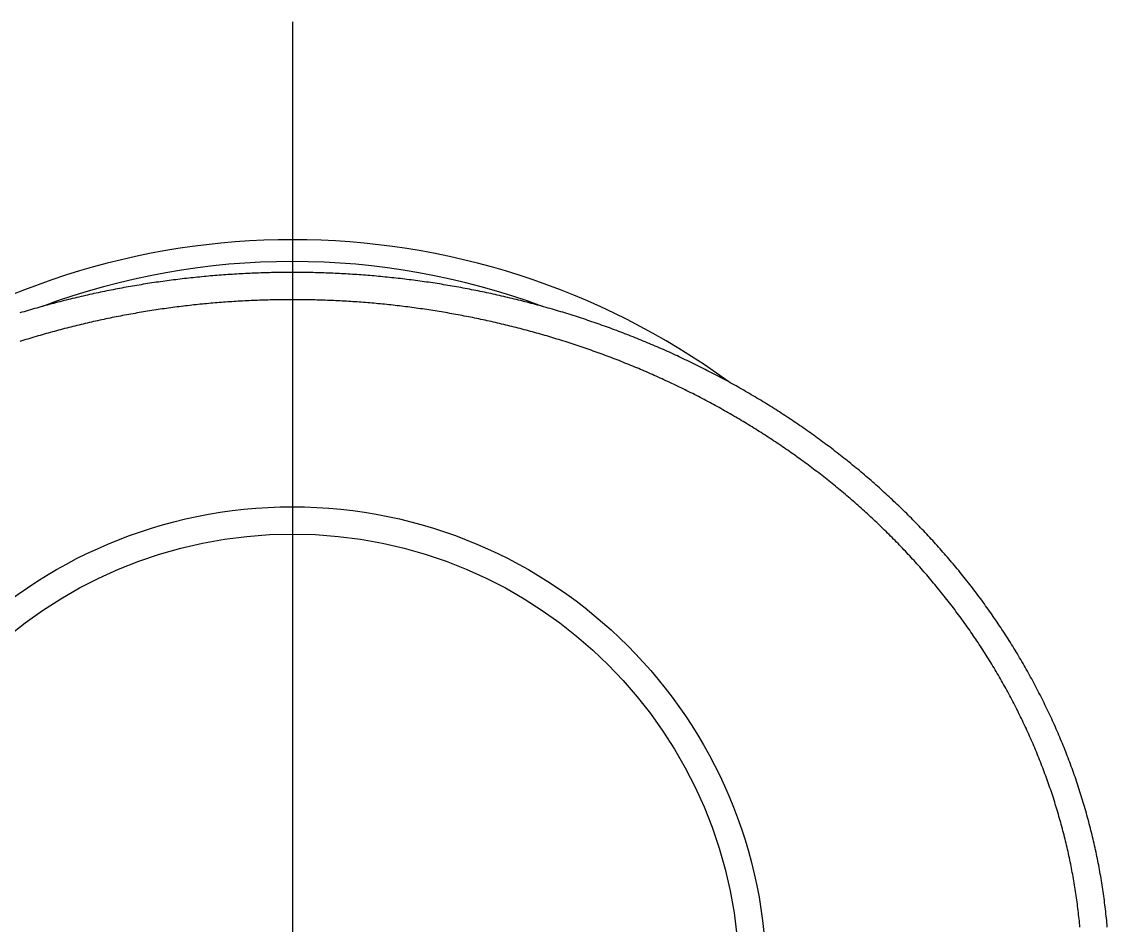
# Model space of a CAD drawing. Extents: x -15.1 to 61.5, y -18.2 to 47.6.
# Drawn here: x 49.56 to 59.52, y 39.31 to 47.6 of the extents above; entities that cross this region are included whole.
import ezdxf

# ---------------------------------------------------------------- set-up
doc = ezdxf.new("R2010")
doc.units = 0
doc.linetypes.add('CENTER', pattern=[50.8, 31.75, -6.35, 6.35, -6.35])
doc.layers.get('0').update_dxf_attribs({"linetype": 'CONTINUOUS'})
doc.layers.add('CENTER', color=1, linetype='CENTER')

msp = doc.modelspace()

# ---------------------------------------------------------------- linework, layer by layer
at = {"color": 7}
for points in [[(59.5196, 39.2946, 0), (59.5178, 39.3149, 0), (59.5159, 39.3353, 0), (59.5139, 39.3556, 0), (59.5119, 39.3759, 0), (59.5097, 39.3962, 0), (59.5076, 39.4166, 0), (59.5053, 39.4369, 0), (59.5029, 39.4572, 0), (59.5005, 39.4775, 0), (59.498, 39.4978, 0), (59.4955, 39.518, 0), (59.4928, 39.5383, 0), (59.4901, 39.5586, 0), (59.4873, 39.5788, 0), (59.4845, 39.5991, 0), (59.4815, 39.6193, 0), (59.4785, 39.6396, 0), (59.4755, 39.6598, 0), (59.4723, 39.68, 0), (59.4691, 39.7002, 0), (59.4658, 39.7204, 0), (59.4624, 39.7406, 0), (59.459, 39.7607, 0), (59.4554, 39.7809, 0), (59.4519, 39.8011, 0), (59.4482, 39.8212, 0), (59.4445, 39.8413, 0), (59.4407, 39.8614, 0), (59.4368, 39.8815, 0), (59.4328, 39.9016, 0), (59.4288, 39.9217, 0), (59.4247, 39.9418, 0), (59.4205, 39.9618, 0), (59.4163, 39.9818, 0), (59.412, 40.0019, 0), (59.4076, 40.0219, 0), (59.4031, 40.0419, 0), (59.3986, 40.0618, 0), (59.394, 40.0818, 0), (59.3894, 40.1017, 0), (59.3846, 40.1217, 0), (59.3798, 40.1416, 0), (59.3749, 40.1615, 0), (59.37, 40.1814, 0), (59.3649, 40.2012, 0), (59.3599, 40.2211, 0), (59.3547, 40.2409, 0), (59.3495, 40.2607, 0), (59.3442, 40.2805, 0), (59.3388, 40.3003, 0), (59.3333, 40.32, 0), (59.3278, 40.3398, 0), (59.3222, 40.3595, 0), (59.3166, 40.3792, 0), (59.3109, 40.3989, 0), (59.3051, 40.4186, 0), (59.2992, 40.4382, 0), (59.2933, 40.4578, 0), (59.2873, 40.4774, 0), (59.2812, 40.497, 0), (59.2751, 40.5166, 0), (59.2689, 40.5361, 0), (59.2626, 40.5556, 0), (59.2562, 40.5751, 0), (59.2498, 40.5946, 0), (59.2434, 40.614, 0), (59.2368, 40.6335, 0), (59.2302, 40.6529, 0), (59.2235, 40.6723, 0), (59.2167, 40.6916, 0), (59.2099, 40.711, 0), (59.203, 40.7303, 0), (59.1961, 40.7495, 0), (59.1891, 40.7688, 0), (59.182, 40.788, 0), (59.1748, 40.8073, 0), (59.1676, 40.8264, 0), (59.1603, 40.8456, 0), (59.1529, 40.8647, 0), (59.1455, 40.8838, 0), (59.138, 40.9029, 0), (59.1304, 40.922, 0), (59.1228, 40.941, 0), (59.1151, 40.96, 0), (59.1074, 40.979, 0), (59.0996, 40.9979, 0), (59.0917, 41.0168, 0), (59.0837, 41.0357, 0), (59.0757, 41.0546, 0), (59.0676, 41.0734, 0), (59.0595, 41.0922, 0), (59.0513, 41.111, 0), (59.043, 41.1297, 0), (59.0347, 41.1485, 0), (59.0263, 41.1671, 0), (59.0178, 41.1858, 0), (59.0093, 41.2044, 0), (59.0007, 41.223, 0), (58.9921, 41.2416, 0), (58.9834, 41.2601, 0), (58.9746, 41.2786, 0), (58.9658, 41.2971, 0), (58.9569, 41.3155, 0), (58.9479, 41.3339, 0), (58.9389, 41.3523, 0), (58.9298, 41.3707, 0), (58.9207, 41.389, 0), (58.9115, 41.4072, 0), (58.9022, 41.4255, 0), (58.8929, 41.4437, 0), (58.8835, 41.4619, 0), (58.8741, 41.48, 0), (58.8646, 41.4982, 0), (58.8551, 41.5162, 0), (58.8454, 41.5343, 0), (58.8358, 41.5523, 0), (58.826, 41.5703, 0), (58.8162, 41.5882, 0), (58.8064, 41.6061, 0), (58.7965, 41.624, 0), (58.7865, 41.6418, 0), (58.7765, 41.6596, 0), (58.7664, 41.6774, 0), (58.7563, 41.6951, 0), (58.7461, 41.7128, 0), (58.7358, 41.7305, 0), (58.7255, 41.7481, 0), (58.7152, 41.7657, 0), (58.7048, 41.7833, 0), (58.6943, 41.8008, 0), (58.6838, 41.8182, 0), (58.6732, 41.8357, 0), (58.6625, 41.8531, 0), (58.6518, 41.8704, 0), (58.6411, 41.8878, 0), (58.6303, 41.9051, 0), (58.6194, 41.9223, 0), (58.6085, 41.9395, 0), (58.5976, 41.9567, 0), (58.5865, 41.9738, 0), (58.5755, 41.9909, 0), (58.5643, 42.0079, 0), (58.5532, 42.025, 0), (58.5419, 42.0419, 0), (58.5307, 42.0589, 0), (58.5193, 42.0757, 0), (58.5079, 42.0926, 0), (58.4965, 42.1094, 0), (58.485, 42.1262, 0), (58.4735, 42.1429, 0), (58.4619, 42.1596, 0), (58.4502, 42.1763, 0), (58.4385, 42.1929, 0), (58.4268, 42.2095, 0), (58.415, 42.226, 0), (58.4032, 42.2425, 0), (58.3913, 42.259, 0), (58.3793, 42.2754, 0), (58.3673, 42.2918, 0), (58.3553, 42.3081, 0), (58.3432, 42.3244, 0), (58.331, 42.3407, 0), (58.3188, 42.3569, 0), (58.3066, 42.373, 0), (58.2943, 42.3892, 0), (58.282, 42.4053, 0), (58.2696, 42.4213, 0), (58.2571, 42.4374, 0), (58.2447, 42.4533, 0), (58.2321, 42.4693, 0), (58.2195, 42.4852, 0), (58.2069, 42.501, 0), (58.1942, 42.5168, 0), (58.1815, 42.5326, 0), (58.1687, 42.5483, 0), (58.1559, 42.564, 0), (58.143, 42.5797, 0), (58.1301, 42.5953, 0), (58.1172, 42.6109, 0), (58.1042, 42.6264, 0), (58.0911, 42.6419, 0), (58.078, 42.6573, 0), (58.0649, 42.6727, 0), (58.0517, 42.6881, 0), (58.0384, 42.7034, 0), (58.0251, 42.7187, 0), (58.0118, 42.7339, 0), (57.9984, 42.7491, 0), (57.985, 42.7643, 0), (57.9715, 42.7794, 0), (57.958, 42.7945, 0), (57.9445, 42.8095, 0), (57.9309, 42.8245, 0), (57.9172, 42.8395, 0), (57.9036, 42.8544, 0), (57.8898, 42.8692, 0), (57.876, 42.8841, 0), (57.8622, 42.8989, 0), (57.8484, 42.9136, 0), (57.8345, 42.9283, 0), (57.8205, 42.943, 0), (57.8065, 42.9576, 0), (57.7925, 42.9722, 0), (57.7784, 42.9867, 0), (57.7643, 43.0012, 0), (57.7501, 43.0156, 0), (57.7359, 43.03, 0), (57.7216, 43.0444, 0), (57.7074, 43.0587, 0), (57.693, 43.073, 0), (57.6786, 43.0872, 0), (57.6642, 43.1014, 0), (57.6498, 43.1156, 0), (57.6353, 43.1297, 0), (57.6207, 43.1438, 0), (57.6062, 43.1578, 0), (57.5915, 43.1718, 0), (57.5769, 43.1857, 0), (57.5622, 43.1996, 0), (57.5474, 43.2135, 0), (57.5326, 43.2273, 0), (57.5178, 43.2411, 0), (57.503, 43.2548, 0), (57.488, 43.2685, 0), (57.4731, 43.2821, 0), (57.4581, 43.2957, 0), (57.4431, 43.3093, 0), (57.428, 43.3228, 0), (57.4129, 43.3362, 0), (57.3978, 43.3497, 0), (57.3826, 43.363, 0), (57.3674, 43.3764, 0), (57.3522, 43.3897, 0), (57.3369, 43.4029, 0), (57.3216, 43.4161, 0), (57.3062, 43.4293, 0), (57.2908, 43.4424, 0), (57.2754, 43.4555, 0), (57.2599, 43.4685, 0), (57.2444, 43.4815, 0), (57.2288, 43.4944, 0), (57.2132, 43.5073, 0), (57.1976, 43.5202, 0), (57.1819, 43.533, 0), (57.1663, 43.5458, 0), (57.1505, 43.5585, 0), (57.1348, 43.5712, 0), (57.119, 43.5838, 0), (57.1031, 43.5964, 0), (57.0873, 43.6089, 0), (57.0713, 43.6214, 0), (57.0554, 43.6339, 0), (57.0394, 43.6463, 0), (57.0234, 43.6587, 0), (57.0074, 43.671, 0), (56.9913, 43.6833, 0), (56.9752, 43.6955, 0), (56.959, 43.7077, 0), (56.9429, 43.7198, 0), (56.9266, 43.7319, 0), (56.9104, 43.744, 0), (56.8941, 43.756, 0), (56.8778, 43.768, 0), (56.8615, 43.7799, 0), (56.8451, 43.7918, 0), (56.8287, 43.8036, 0), (56.8122, 43.8154, 0), (56.7958, 43.8271, 0), (56.7792, 43.8388, 0), (56.7627, 43.8504, 0), (56.7461, 43.862, 0), (56.7295, 43.8736, 0), (56.7129, 43.8851, 0), (56.6962, 43.8966, 0), (56.6796, 43.908, 0), (56.6628, 43.9194, 0), (56.6461, 43.9307, 0), (56.6293, 43.942, 0), (56.6125, 43.9532, 0), (56.5956, 43.9644, 0), (56.5788, 43.9755, 0), (56.5619, 43.9866, 0), (56.5449, 43.9977, 0), (56.528, 44.0087, 0), (56.511, 44.0196, 0), (56.494, 44.0306, 0), (56.4769, 44.0414, 0), (56.4598, 44.0522, 0), (56.4427, 44.063, 0), (56.4256, 44.0737, 0), (56.4084, 44.0844, 0), (56.3913, 44.0951, 0), (56.374, 44.1056, 0), (56.3568, 44.1162, 0), (56.3395, 44.1267, 0), (56.3222, 44.1371, 0), (56.3049, 44.1475, 0), (56.2876, 44.1579, 0), (56.2702, 44.1682, 0), (56.2528, 44.1785, 0), (56.2354, 44.1887, 0), (56.2179, 44.1989, 0), (56.2004, 44.209, 0), (56.1829, 44.2191, 0), (56.1654, 44.2291, 0), (56.1479, 44.2391, 0), (56.1303, 44.249, 0), (56.1127, 44.2589, 0), (56.095, 44.2687, 0), (56.0774, 44.2785, 0), (56.0597, 44.2883, 0), (56.042, 44.298, 0), (56.0243, 44.3077, 0), (56.0065, 44.3173, 0), (55.9888, 44.3268, 0), (55.971, 44.3364, 0), (55.9532, 44.3458, 0), (55.9353, 44.3552, 0), (55.9174, 44.3646, 0), (55.8996, 44.374, 0), (55.8817, 44.3832, 0), (55.8637, 44.3925, 0), (55.8458, 44.4017, 0), (55.8278, 44.4108, 0), (55.8098, 44.4199, 0), (55.7918, 44.4289, 0), (55.7737, 44.4379, 0), (55.7557, 44.4469, 0), (55.7376, 44.4558, 0), (55.7195, 44.4647, 0), (55.7013, 44.4735, 0), (55.6832, 44.4822, 0), (55.665, 44.491, 0), (55.6468, 44.4996, 0), (55.6286, 44.5083, 0), (55.6104, 44.5168, 0), (55.5922, 44.5254, 0), (55.5739, 44.5338, 0), (55.5556, 44.5423, 0), (55.5373, 44.5507, 0), (55.519, 44.559, 0), (55.5006, 44.5673, 0), (55.4823, 44.5756, 0), (55.4639, 44.5837, 0), (55.4455, 44.5919, 0), (55.4271, 44.6, 0), (55.4086, 44.6081, 0), (55.3902, 44.6161, 0), (55.3717, 44.624, 0), (55.3532, 44.6319, 0), (55.3347, 44.6398, 0), (55.3162, 44.6476, 0), (55.2976, 44.6554, 0), (55.2791, 44.6631, 0), (55.2605, 44.6708, 0), (55.2419, 44.6785, 0), (55.2233, 44.686, 0), (55.2046, 44.6936, 0), (55.186, 44.7011, 0), (55.1673, 44.7085, 0), (55.1486, 44.7159, 0), (55.1299, 44.7233, 0), (55.1112, 44.7306, 0), (55.0925, 44.7378, 0), (55.0737, 44.7451, 0), (55.0549, 44.7522, 0), (55.0361, 44.7593, 0), (55.0173, 44.7664, 0), (54.9985, 44.7734, 0), (54.9797, 44.7804, 0), (54.9608, 44.7873, 0), (54.9419, 44.7942, 0), (54.9231, 44.8011, 0), (54.9042, 44.8079, 0), (54.8852, 44.8146, 0), (54.8663, 44.8213, 0), (54.8474, 44.828, 0), (54.8284, 44.8346, 0), (54.8094, 44.8411, 0), (54.7904, 44.8476, 0), (54.7714, 44.8541, 0), (54.7524, 44.8605, 0), (54.7333, 44.8669, 0), (54.7143, 44.8732, 0), (54.6952, 44.8795, 0), (54.6761, 44.8857, 0), (54.657, 44.8919, 0), (54.6379, 44.898, 0), (54.6188, 44.9041, 0), (54.5996, 44.9102, 0), (54.5805, 44.9162, 0), (54.5613, 44.9221, 0), (54.5421, 44.928, 0), (54.5229, 44.9339, 0), (54.5037, 44.9397, 0), (54.4845, 44.9455, 0), (54.4653, 44.9512, 0), (54.446, 44.9569, 0), (54.4268, 44.9625, 0), (54.4075, 44.9681, 0), (54.3882, 44.9736, 0), (54.3689, 44.9791, 0), (54.3496, 44.9845, 0), (54.3302, 44.9899, 0), (54.3109, 44.9953, 0), (54.2915, 45.0006, 0), (54.2722, 45.0058, 0), (54.2528, 45.011, 0), (54.2334, 45.0162, 0), (54.214, 45.0213, 0), (54.1946, 45.0264, 0), (54.1752, 45.0314, 0), (54.1557, 45.0364, 0), (54.1363, 45.0413, 0), (54.1168, 45.0462, 0), (54.0974, 45.051, 0), (54.0779, 45.0558, 0), (54.0584, 45.0605, 0), (54.0389, 45.0652, 0), (54.0194, 45.0699, 0), (53.9998, 45.0745, 0), (53.9803, 45.079, 0), (53.9608, 45.0835, 0), (53.9412, 45.088, 0), (53.9216, 45.0924, 0), (53.9021, 45.0968, 0), (53.8825, 45.1011, 0), (53.8629, 45.1054, 0), (53.8433, 45.1096, 0), (53.8236, 45.1138, 0), (53.804, 45.1179, 0), (53.7844, 45.122, 0), (53.7647, 45.1261, 0), (53.7451, 45.1301, 0), (53.7254, 45.134, 0), (53.7057, 45.1379, 0), (53.686, 45.1418, 0), (53.6664, 45.1456, 0), (53.6467, 45.1494, 0), (53.6269, 45.1531, 0), (53.6072, 45.1568, 0), (53.5875, 45.1604, 0), (53.5678, 45.164, 0), (53.548, 45.1675, 0), (53.5283, 45.171, 0), (53.5085, 45.1744, 0), (53.4887, 45.1778, 0), (53.469, 45.1812, 0), (53.4492, 45.1845, 0), (53.4294, 45.1877, 0), (53.4096, 45.1909, 0), (53.3898, 45.1941, 0), (53.37, 45.1972, 0), (53.3501, 45.2003, 0), (53.3303, 45.2033, 0), (53.3105, 45.2063, 0), (53.2906, 45.2092, 0), (53.2708, 45.2121, 0), (53.2509, 45.2149, 0), (53.2311, 45.2177, 0), (53.2112, 45.2204, 0), (53.1913, 45.2231, 0), (53.1714, 45.2258, 0), (53.1515, 45.2284, 0), (53.1317, 45.231, 0), (53.1118, 45.2335, 0), (53.0918, 45.2359, 0), (53.0719, 45.2383, 0), (53.052, 45.2407, 0), (53.0321, 45.243, 0), (53.0122, 45.2453, 0), (52.9922, 45.2476, 0), (52.9723, 45.2497, 0), (52.9524, 45.2519, 0), (52.9324, 45.254, 0), (52.9124, 45.256, 0), (52.8925, 45.258, 0), (52.8725, 45.26, 0), (52.8526, 45.2619, 0), (52.8326, 45.2637, 0), (52.8126, 45.2655, 0), (52.7926, 45.2673, 0), (52.7726, 45.269, 0), (52.7527, 45.2707, 0), (52.7327, 45.2723, 0), (52.7127, 45.2739, 0), (52.6927, 45.2754, 0), (52.6727, 45.2769, 0), (52.6527, 45.2784, 0), (52.6327, 45.2798, 0), (52.6126, 45.2811, 0), (52.5926, 45.2824, 0), (52.5726, 45.2837, 0), (52.5526, 45.2849, 0), (52.5326, 45.286, 0), (52.5125, 45.2872, 0), (52.4925, 45.2882, 0), (52.4725, 45.2893, 0), (52.4524, 45.2902, 0), (52.4324, 45.2912, 0), (52.4124, 45.292, 0), (52.3923, 45.2929, 0), (52.3723, 45.2937, 0), (52.3522, 45.2944, 0), (52.3322, 45.2951, 0), (52.3121, 45.2958, 0), (52.2921, 45.2964, 0), (52.272, 45.2969, 0), (52.252, 45.2974, 0), (52.2319, 45.2979, 0), (52.2119, 45.2983, 0), (52.1918, 45.2987, 0), (52.1718, 45.299, 0), (52.1517, 45.2993, 0), (52.1316, 45.2995, 0), (52.1116, 45.2997, 0), (52.0915, 45.2999, 0), (52.0715, 45.2999, 0), (52.0514, 45.3, 0), (52.0313, 45.3, 0), (52.0113, 45.2999, 0), (51.9912, 45.2999, 0), (51.9712, 45.2997, 0), (51.9511, 45.2995, 0), (51.931, 45.2993, 0), (51.911, 45.299, 0), (51.8909, 45.2987, 0), (51.8709, 45.2983, 0), (51.8508, 45.2979, 0), (51.8308, 45.2974, 0), (51.8107, 45.2969, 0), (51.7907, 45.2964, 0), (51.7706, 45.2958, 0), (51.7506, 45.2951, 0), (51.7305, 45.2944, 0), (51.7105, 45.2937, 0), (51.6904, 45.2929, 0), (51.6704, 45.292, 0), (51.6503, 45.2912, 0), (51.6303, 45.2902, 0), (51.6103, 45.2893, 0), (51.5902, 45.2882, 0), (51.5702, 45.2872, 0), (51.5502, 45.286, 0), (51.5302, 45.2849, 0), (51.5101, 45.2837, 0), (51.4901, 45.2824, 0), (51.4701, 45.2811, 0), (51.4501, 45.2798, 0), (51.4301, 45.2784, 0), (51.4101, 45.2769, 0), (51.3901, 45.2754, 0), (51.3701, 45.2739, 0), (51.3501, 45.2723, 0), (51.3301, 45.2707, 0), (51.3101, 45.269, 0), (51.2901, 45.2673, 0), (51.2701, 45.2655, 0), (51.2501, 45.2637, 0), (51.2302, 45.2619, 0), (51.2102, 45.26, 0), (51.1902, 45.258, 0), (51.1703, 45.256, 0), (51.1503, 45.254, 0), (51.1304, 45.2519, 0), (51.1104, 45.2497, 0), (51.0905, 45.2475, 0), (51.0706, 45.2453, 0), (51.0506, 45.243, 0), (51.0307, 45.2407, 0), (51.0108, 45.2383, 0), (50.9909, 45.2359, 0), (50.971, 45.2335, 0), (50.9511, 45.231, 0), (50.9312, 45.2284, 0), (50.9113, 45.2258, 0), (50.8914, 45.2231, 0), (50.8715, 45.2204, 0), (50.8517, 45.2177, 0), (50.8318, 45.2149, 0), (50.812, 45.2121, 0), (50.7921, 45.2092, 0), (50.7723, 45.2063, 0), (50.7524, 45.2033, 0), (50.7326, 45.2003, 0), (50.7128, 45.1972, 0), (50.693, 45.1941, 0), (50.6732, 45.1909, 0), (50.6534, 45.1877, 0), (50.6336, 45.1845, 0), (50.6138, 45.1812, 0), (50.594, 45.1778, 0), (50.5742, 45.1744, 0), (50.5545, 45.171, 0), (50.5347, 45.1675, 0), (50.515, 45.164, 0), (50.4952, 45.1604, 0), (50.4755, 45.1568, 0), (50.4558, 45.1531, 0), (50.4361, 45.1494, 0), (50.4164, 45.1456, 0), (50.3967, 45.1418, 0), (50.377, 45.1379, 0), (50.3573, 45.134, 0), (50.3377, 45.1301, 0), (50.318, 45.1261, 0), (50.2984, 45.122, 0), (50.2787, 45.1179, 0), (50.2591, 45.1138, 0), (50.2395, 45.1096, 0), (50.2199, 45.1054, 0), (50.2003, 45.1011, 0), (50.1807, 45.0968, 0), (50.1611, 45.0924, 0), (50.1415, 45.088, 0), (50.122, 45.0835, 0), (50.1024, 45.079, 0), (50.0829, 45.0745, 0), (50.0634, 45.0699, 0), (50.0439, 45.0652, 0), (50.0244, 45.0605, 0), (50.0049, 45.0558, 0), (49.9854, 45.051, 0), (49.9659, 45.0462, 0), (49.9465, 45.0413, 0), (49.927, 45.0364, 0), (49.9076, 45.0314, 0), (49.8881, 45.0264, 0), (49.8687, 45.0213, 0), (49.8493, 45.0162, 0), (49.8299, 45.011, 0), (49.8106, 45.0058, 0), (49.7912, 45.0006, 0), (49.7718, 44.9953, 0), (49.7525, 44.9899, 0), (49.7332, 44.9845, 0), (49.7139, 44.9791, 0), (49.6946, 44.9736, 0), (49.6753, 44.9681, 0), (49.656, 44.9625, 0), (49.6367, 44.9569, 0), (49.6175, 44.9512, 0), (49.5982, 44.9455, 0), (49.579, 44.9397, 0), (49.5598, 44.9339, 0), (49.5406, 44.928, 0)], [(59.2688, 39.2921, 0), (59.267, 39.3115, 0), (59.2651, 39.331, 0), (59.2632, 39.3504, 0), (59.2611, 39.3698, 0), (59.259, 39.3892, 0), (59.2569, 39.4086, 0), (59.2546, 39.4281, 0), (59.2523, 39.4475, 0), (59.2499, 39.4668, 0), (59.2475, 39.4862, 0), (59.245, 39.5056, 0), (59.2424, 39.525, 0), (59.2397, 39.5444, 0), (59.237, 39.5637, 0), (59.2342, 39.5831, 0), (59.2313, 39.6024, 0), (59.2284, 39.6217, 0), (59.2254, 39.6411, 0), (59.2223, 39.6604, 0), (59.2191, 39.6797, 0), (59.2159, 39.699, 0), (59.2126, 39.7183, 0), (59.2092, 39.7375, 0), (59.2058, 39.7568, 0), (59.2023, 39.7761, 0), (59.1987, 39.7953, 0), (59.1951, 39.8145, 0), (59.1914, 39.8338, 0), (59.1876, 39.853, 0), (59.1838, 39.8722, 0), (59.1798, 39.8913, 0), (59.1759, 39.9105, 0), (59.1718, 39.9297, 0), (59.1677, 39.9488, 0), (59.1635, 39.968, 0), (59.1592, 39.9871, 0), (59.1549, 40.0062, 0), (59.1505, 40.0253, 0), (59.146, 40.0444, 0), (59.1415, 40.0634, 0), (59.1369, 40.0825, 0), (59.1322, 40.1015, 0), (59.1275, 40.1205, 0), (59.1227, 40.1395, 0), (59.1178, 40.1585, 0), (59.1129, 40.1775, 0), (59.1079, 40.1964, 0), (59.1028, 40.2154, 0), (59.0977, 40.2343, 0), (59.0924, 40.2532, 0), (59.0872, 40.2721, 0), (59.0818, 40.291, 0), (59.0764, 40.3098, 0), (59.0709, 40.3286, 0), (59.0654, 40.3475, 0), (59.0598, 40.3663, 0), (59.0541, 40.385, 0), (59.0484, 40.4038, 0), (59.0426, 40.4225, 0), (59.0367, 40.4413, 0), (59.0307, 40.46, 0), (59.0247, 40.4786, 0), (59.0187, 40.4973, 0), (59.0125, 40.5159, 0), (59.0063, 40.5346, 0), (59.0001, 40.5532, 0), (58.9937, 40.5717, 0), (58.9873, 40.5903, 0), (58.9809, 40.6088, 0), (58.9743, 40.6273, 0), (58.9677, 40.6458, 0), (58.9611, 40.6643, 0), (58.9543, 40.6827, 0), (58.9475, 40.7012, 0), (58.9407, 40.7196, 0), (58.9338, 40.7379, 0), (58.9268, 40.7563, 0), (58.9197, 40.7746, 0), (58.9126, 40.7929, 0), (58.9054, 40.8112, 0), (58.8982, 40.8294, 0), (58.8909, 40.8477, 0), (58.8835, 40.8659, 0), (58.8761, 40.884, 0), (58.8686, 40.9022, 0), (58.8611, 40.9203, 0), (58.8534, 40.9384, 0), (58.8458, 40.9565, 0), (58.838, 40.9745, 0), (58.8302, 40.9925, 0), (58.8224, 41.0105, 0), (58.8144, 41.0285, 0), (58.8065, 41.0464, 0), (58.7984, 41.0643, 0), (58.7903, 41.0822, 0), (58.7821, 41.1001, 0), (58.7739, 41.1179, 0), (58.7656, 41.1357, 0), (58.7573, 41.1534, 0), (58.7489, 41.1712, 0), (58.7404, 41.1889, 0), (58.7319, 41.2066, 0), (58.7233, 41.2242, 0), (58.7146, 41.2418, 0), (58.7059, 41.2594, 0), (58.6972, 41.277, 0), (58.6884, 41.2945, 0), (58.6795, 41.312, 0), (58.6705, 41.3295, 0), (58.6616, 41.3469, 0), (58.6525, 41.3643, 0), (58.6434, 41.3817, 0), (58.6342, 41.399, 0), (58.625, 41.4164, 0), (58.6157, 41.4336, 0), (58.6064, 41.4509, 0), (58.597, 41.4681, 0), (58.5876, 41.4853, 0), (58.578, 41.5024, 0), (58.5685, 41.5195, 0), (58.5589, 41.5366, 0), (58.5492, 41.5537, 0), (58.5395, 41.5707, 0), (58.5297, 41.5877, 0), (58.5199, 41.6046, 0), (58.51, 41.6215, 0), (58.5, 41.6384, 0), (58.49, 41.6553, 0), (58.48, 41.6721, 0), (58.4699, 41.6888, 0), (58.4597, 41.7056, 0), (58.4495, 41.7223, 0), (58.4392, 41.739, 0), (58.4289, 41.7556, 0), (58.4185, 41.7722, 0), (58.4081, 41.7887, 0), (58.3976, 41.8053, 0), (58.3871, 41.8218, 0), (58.3765, 41.8382, 0), (58.3659, 41.8546, 0), (58.3552, 41.871, 0), (58.3444, 41.8873, 0), (58.3337, 41.9036, 0), (58.3228, 41.9199, 0), (58.3119, 41.9361, 0), (58.301, 41.9523, 0), (58.29, 41.9685, 0), (58.279, 41.9846, 0), (58.2679, 42.0007, 0), (58.2567, 42.0167, 0), (58.2456, 42.0327, 0), (58.2343, 42.0487, 0), (58.223, 42.0646, 0), (58.2117, 42.0805, 0), (58.2003, 42.0964, 0), (58.1889, 42.1122, 0), (58.1774, 42.128, 0), (58.1659, 42.1437, 0), (58.1543, 42.1594, 0), (58.1427, 42.1751, 0), (58.131, 42.1907, 0), (58.1193, 42.2063, 0), (58.1075, 42.2219, 0), (58.0957, 42.2374, 0), (58.0838, 42.2529, 0), (58.0719, 42.2683, 0), (58.0599, 42.2837, 0), (58.0479, 42.2991, 0), (58.0359, 42.3144, 0), (58.0238, 42.3297, 0), (58.0116, 42.3449, 0), (57.9994, 42.3602, 0), (57.9872, 42.3753, 0), (57.9749, 42.3905, 0), (57.9625, 42.4056, 0), (57.9502, 42.4206, 0), (57.9377, 42.4356, 0), (57.9253, 42.4506, 0), (57.9128, 42.4656, 0), (57.9002, 42.4805, 0), (57.8876, 42.4953, 0), (57.8749, 42.5102, 0), (57.8622, 42.5249, 0), (57.8495, 42.5397, 0), (57.8367, 42.5544, 0), (57.8239, 42.5691, 0), (57.811, 42.5837, 0), (57.7981, 42.5983, 0), (57.7851, 42.6129, 0), (57.7721, 42.6274, 0), (57.7591, 42.6418, 0), (57.746, 42.6563, 0), (57.7328, 42.6707, 0), (57.7196, 42.685, 0), (57.7064, 42.6994, 0), (57.6931, 42.7136, 0), (57.6798, 42.7279, 0), (57.6665, 42.7421, 0), (57.6531, 42.7562, 0), (57.6397, 42.7704, 0), (57.6262, 42.7844, 0), (57.6126, 42.7985, 0), (57.5991, 42.8125, 0), (57.5855, 42.8264, 0), (57.5718, 42.8404, 0), (57.5581, 42.8542, 0), (57.5444, 42.8681, 0), (57.5306, 42.8819, 0), (57.5168, 42.8957, 0), (57.503, 42.9094, 0), (57.4891, 42.9231, 0), (57.4751, 42.9367, 0), (57.4612, 42.9503, 0), (57.4472, 42.9639, 0), (57.4331, 42.9774, 0), (57.419, 42.9909, 0), (57.4049, 43.0043, 0), (57.3907, 43.0177, 0), (57.3765, 43.0311, 0), (57.3622, 43.0444, 0), (57.3479, 43.0576, 0), (57.3336, 43.0709, 0), (57.3192, 43.0841, 0), (57.3048, 43.0972, 0), (57.2904, 43.1103, 0), (57.2759, 43.1234, 0), (57.2614, 43.1364, 0), (57.2468, 43.1494, 0), (57.2322, 43.1624, 0), (57.2176, 43.1753, 0), (57.2029, 43.1881, 0), (57.1882, 43.201, 0), (57.1734, 43.2138, 0), (57.1586, 43.2265, 0), (57.1438, 43.2392, 0), (57.129, 43.2519, 0), (57.1141, 43.2645, 0), (57.0991, 43.277, 0), (57.0842, 43.2896, 0), (57.0691, 43.3021, 0), (57.0541, 43.3145, 0), (57.039, 43.3269, 0), (57.0239, 43.3393, 0), (57.0088, 43.3516, 0), (56.9936, 43.3639, 0), (56.9784, 43.3761, 0), (56.9631, 43.3883, 0), (56.9478, 43.4005, 0), (56.9325, 43.4126, 0), (56.9171, 43.4247, 0), (56.9018, 43.4367, 0), (56.8863, 43.4487, 0), (56.8709, 43.4606, 0), (56.8554, 43.4725, 0), (56.8399, 43.4844, 0), (56.8243, 43.4962, 0), (56.8087, 43.5079, 0), (56.7931, 43.5197, 0), (56.7774, 43.5314, 0), (56.7617, 43.543, 0), (56.746, 43.5546, 0), (56.7302, 43.5662, 0), (56.7145, 43.5777, 0), (56.6986, 43.5891, 0), (56.6828, 43.6006, 0), (56.6669, 43.6119, 0), (56.651, 43.6233, 0), (56.635, 43.6346, 0), (56.619, 43.6458, 0), (56.603, 43.657, 0), (56.587, 43.6682, 0), (56.5709, 43.6793, 0), (56.5548, 43.6904, 0), (56.5387, 43.7015, 0), (56.5225, 43.7124, 0), (56.5063, 43.7234, 0), (56.4901, 43.7343, 0), (56.4739, 43.7452, 0), (56.4576, 43.756, 0), (56.4413, 43.7667, 0), (56.4249, 43.7775, 0), (56.4086, 43.7881, 0), (56.3922, 43.7988, 0), (56.3757, 43.8094, 0), (56.3593, 43.8199, 0), (56.3428, 43.8304, 0), (56.3263, 43.8409, 0), (56.3098, 43.8513, 0), (56.2932, 43.8617, 0), (56.2766, 43.872, 0), (56.26, 43.8823, 0), (56.2433, 43.8925, 0), (56.2267, 43.9027, 0), (56.21, 43.9129, 0), (56.1932, 43.923, 0), (56.1765, 43.9331, 0), (56.1597, 43.9431, 0), (56.1429, 43.953, 0), (56.1261, 43.963, 0), (56.1092, 43.9729, 0), (56.0923, 43.9827, 0), (56.0754, 43.9925, 0), (56.0585, 44.0022, 0), (56.0415, 44.0119, 0), (56.0245, 44.0216, 0), (56.0075, 44.0312, 0), (55.9905, 44.0408, 0), (55.9734, 44.0503, 0), (55.9564, 44.0598, 0), (55.9392, 44.0692, 0), (55.9221, 44.0786, 0), (55.905, 44.088, 0), (55.8878, 44.0973, 0), (55.8706, 44.1065, 0), (55.8534, 44.1157, 0), (55.8361, 44.1249, 0), (55.8188, 44.134, 0), (55.8016, 44.1431, 0), (55.7842, 44.1521, 0), (55.7669, 44.1611, 0), (55.7495, 44.1701, 0), (55.7322, 44.179, 0), (55.7148, 44.1878, 0), (55.6973, 44.1966, 0), (55.6799, 44.2054, 0), (55.6624, 44.2141, 0), (55.6449, 44.2228, 0), (55.6274, 44.2314, 0), (55.6099, 44.24, 0), (55.5923, 44.2485, 0), (55.5748, 44.257, 0), (55.5572, 44.2654, 0), (55.5396, 44.2738, 0), (55.5219, 44.2822, 0), (55.5043, 44.2905, 0), (55.4866, 44.2987, 0), (55.4689, 44.307, 0), (55.4512, 44.3151, 0), (55.4335, 44.3233, 0), (55.4157, 44.3313, 0), (55.3979, 44.3394, 0), (55.3802, 44.3474, 0), (55.3624, 44.3553, 0), (55.3445, 44.3632, 0), (55.3267, 44.371, 0), (55.3088, 44.3788, 0), (55.2909, 44.3866, 0), (55.273, 44.3943, 0), (55.2551, 44.402, 0), (55.2372, 44.4096, 0), (55.2192, 44.4172, 0), (55.2013, 44.4247, 0), (55.1833, 44.4322, 0), (55.1653, 44.4397, 0), (55.1473, 44.4471, 0), (55.1292, 44.4544, 0), (55.1112, 44.4617, 0), (55.0931, 44.469, 0), (55.075, 44.4762, 0), (55.0569, 44.4834, 0), (55.0387, 44.4905, 0), (55.0206, 44.4976, 0), (55.0024, 44.5046, 0), (54.9843, 44.5116, 0), (54.9661, 44.5185, 0), (54.9478, 44.5254, 0), (54.9296, 44.5323, 0), (54.9114, 44.5391, 0), (54.8931, 44.5459, 0), (54.8748, 44.5526, 0), (54.8565, 44.5593, 0), (54.8382, 44.5659, 0), (54.8199, 44.5725, 0), (54.8016, 44.579, 0), (54.7832, 44.5855, 0), (54.7648, 44.592, 0), (54.7465, 44.5984, 0), (54.728, 44.6047, 0), (54.7096, 44.611, 0), (54.6912, 44.6173, 0), (54.6727, 44.6235, 0), (54.6543, 44.6297, 0), (54.6358, 44.6358, 0), (54.6173, 44.6419, 0), (54.5988, 44.648, 0), (54.5803, 44.654, 0), (54.5618, 44.6599, 0), (54.5432, 44.6658, 0), (54.5246, 44.6717, 0), (54.5061, 44.6775, 0), (54.4875, 44.6833, 0), (54.4689, 44.689, 0), (54.4503, 44.6947, 0), (54.4316, 44.7003, 0), (54.413, 44.7059, 0), (54.3943, 44.7115, 0), (54.3756, 44.717, 0), (54.357, 44.7224, 0), (54.3383, 44.7278, 0), (54.3195, 44.7332, 0), (54.3008, 44.7385, 0), (54.2821, 44.7438, 0), (54.2633, 44.749, 0), (54.2446, 44.7542, 0), (54.2258, 44.7594, 0), (54.207, 44.7645, 0), (54.1882, 44.7695, 0), (54.1694, 44.7745, 0), (54.1506, 44.7795, 0), (54.1317, 44.7844, 0), (54.1129, 44.7893, 0), (54.094, 44.7941, 0), (54.0752, 44.7989, 0), (54.0563, 44.8036, 0), (54.0374, 44.8083, 0), (54.0185, 44.8129, 0), (53.9996, 44.8175, 0), (53.9807, 44.8221, 0), (53.9617, 44.8266, 0), (53.9428, 44.8311, 0), (53.9238, 44.8355, 0), (53.9048, 44.8399, 0), (53.8859, 44.8442, 0), (53.8669, 44.8485, 0), (53.8479, 44.8527, 0), (53.8289, 44.8569, 0), (53.8099, 44.8611, 0), (53.7908, 44.8652, 0), (53.7718, 44.8692, 0), (53.7527, 44.8733, 0), (53.7337, 44.8772, 0), (53.7146, 44.8812, 0), (53.6955, 44.885, 0), (53.6764, 44.8889, 0), (53.6574, 44.8927, 0), (53.6382, 44.8964, 0), (53.6191, 44.9001, 0), (53.6, 44.9038, 0), (53.5809, 44.9074, 0), (53.5617, 44.9109, 0), (53.5426, 44.9144, 0), (53.5234, 44.9179, 0), (53.5043, 44.9214, 0), (53.4851, 44.9247, 0), (53.4659, 44.9281, 0), (53.4467, 44.9314, 0), (53.4275, 44.9346, 0), (53.4083, 44.9378, 0), (53.3891, 44.941, 0), (53.3699, 44.9441, 0), (53.3507, 44.9472, 0), (53.3314, 44.9502, 0), (53.3122, 44.9532, 0), (53.2929, 44.9561, 0), (53.2737, 44.959, 0), (53.2544, 44.9618, 0), (53.2351, 44.9646, 0), (53.2159, 44.9674, 0), (53.1966, 44.9701, 0), (53.1773, 44.9728, 0), (53.158, 44.9754, 0), (53.1387, 44.9779, 0), (53.1194, 44.9805, 0), (53.1001, 44.983, 0), (53.0807, 44.9854, 0), (53.0614, 44.9878, 0), (53.0421, 44.9901, 0), (53.0228, 44.9924, 0), (53.0034, 44.9947, 0), (52.9841, 44.9969, 0), (52.9647, 44.9991, 0), (52.9453, 45.0012, 0), (52.926, 45.0033, 0), (52.9066, 45.0053, 0), (52.8872, 45.0073, 0), (52.8679, 45.0092, 0), (52.8485, 45.0111, 0), (52.8291, 45.013, 0), (52.8097, 45.0148, 0), (52.7903, 45.0165, 0), (52.7709, 45.0183, 0), (52.7515, 45.0199, 0), (52.7321, 45.0215, 0), (52.7127, 45.0231, 0), (52.6933, 45.0247, 0), (52.6738, 45.0262, 0), (52.6544, 45.0276, 0), (52.635, 45.029, 0), (52.6156, 45.0304, 0), (52.5961, 45.0317, 0), (52.5767, 45.0329, 0), (52.5572, 45.0341, 0), (52.5378, 45.0353, 0), (52.5184, 45.0364, 0), (52.4989, 45.0375, 0), (52.4795, 45.0386, 0), (52.46, 45.0396, 0), (52.4405, 45.0405, 0), (52.4211, 45.0414, 0), (52.4016, 45.0423, 0), (52.3822, 45.0431, 0), (52.3627, 45.0439, 0), (52.3432, 45.0446, 0), (52.3238, 45.0453, 0), (52.3043, 45.0459, 0), (52.2848, 45.0465, 0), (52.2654, 45.047, 0), (52.2459, 45.0475, 0), (52.2264, 45.048, 0), (52.2069, 45.0484, 0), (52.1875, 45.0487, 0), (52.168, 45.049, 0), (52.1485, 45.0493, 0), (52.129, 45.0495, 0), (52.1095, 45.0497, 0), (52.0901, 45.0499, 0), (52.0706, 45.0499, 0), (52.0511, 45.05, 0), (52.0316, 45.05, 0), (52.0122, 45.0499, 0), (51.9927, 45.0499, 0), (51.9732, 45.0497, 0), (51.9537, 45.0495, 0), (51.9342, 45.0493, 0), (51.9148, 45.049, 0), (51.8953, 45.0487, 0), (51.8758, 45.0484, 0), (51.8563, 45.048, 0), (51.8369, 45.0475, 0), (51.8174, 45.047, 0), (51.7979, 45.0465, 0), (51.7784, 45.0459, 0), (51.759, 45.0453, 0), (51.7395, 45.0446, 0), (51.72, 45.0439, 0), (51.7006, 45.0431, 0), (51.6811, 45.0423, 0), (51.6616, 45.0414, 0), (51.6422, 45.0405, 0), (51.6227, 45.0396, 0), (51.6033, 45.0386, 0), (51.5838, 45.0375, 0), (51.5644, 45.0364, 0), (51.5449, 45.0353, 0), (51.5255, 45.0341, 0), (51.5061, 45.0329, 0), (51.4866, 45.0317, 0), (51.4672, 45.0304, 0), (51.4478, 45.029, 0), (51.4283, 45.0276, 0), (51.4089, 45.0262, 0), (51.3895, 45.0247, 0), (51.3701, 45.0231, 0), (51.3507, 45.0215, 0), (51.3312, 45.0199, 0), (51.3118, 45.0183, 0), (51.2924, 45.0165, 0), (51.273, 45.0148, 0), (51.2536, 45.013, 0), (51.2343, 45.0111, 0), (51.2149, 45.0092, 0), (51.1955, 45.0073, 0), (51.1761, 45.0053, 0), (51.1568, 45.0033, 0), (51.1374, 45.0012, 0), (51.118, 44.9991, 0), (51.0987, 44.9969, 0), (51.0793, 44.9947, 0), (51.06, 44.9924, 0), (51.0406, 44.9901, 0), (51.0213, 44.9878, 0), (51.002, 44.9854, 0), (50.9827, 44.983, 0), (50.9634, 44.9805, 0), (50.944, 44.9779, 0), (50.9247, 44.9754, 0), (50.9054, 44.9728, 0), (50.8862, 44.9701, 0), (50.8669, 44.9674, 0), (50.8476, 44.9646, 0), (50.8283, 44.9618, 0), (50.8091, 44.959, 0), (50.7898, 44.9561, 0), (50.7706, 44.9532, 0), (50.7513, 44.9502, 0), (50.7321, 44.9472, 0), (50.7128, 44.9441, 0), (50.6936, 44.941, 0), (50.6744, 44.9378, 0), (50.6552, 44.9346, 0), (50.636, 44.9314, 0), (50.6168, 44.9281, 0), (50.5976, 44.9247, 0), (50.5785, 44.9214, 0), (50.5593, 44.9179, 0), (50.5401, 44.9145, 0), (50.521, 44.9109, 0), (50.5019, 44.9074, 0), (50.4827, 44.9038, 0), (50.4636, 44.9001, 0), (50.4445, 44.8964, 0), (50.4254, 44.8927, 0), (50.4063, 44.8889, 0), (50.3872, 44.885, 0), (50.3681, 44.8812, 0), (50.3491, 44.8772, 0), (50.33, 44.8733, 0), (50.311, 44.8692, 0), (50.2919, 44.8652, 0), (50.2729, 44.8611, 0), (50.2539, 44.8569, 0), (50.2349, 44.8527, 0), (50.2159, 44.8485, 0), (50.1969, 44.8442, 0), (50.1779, 44.8399, 0), (50.1589, 44.8355, 0), (50.14, 44.8311, 0), (50.121, 44.8266, 0), (50.1021, 44.8221, 0), (50.0832, 44.8175, 0), (50.0642, 44.8129, 0), (50.0453, 44.8083, 0), (50.0264, 44.8036, 0), (50.0076, 44.7989, 0), (49.9887, 44.7941, 0), (49.9698, 44.7893, 0), (49.951, 44.7844, 0), (49.9322, 44.7795, 0), (49.9133, 44.7745, 0), (49.8945, 44.7695, 0), (49.8757, 44.7645, 0), (49.8569, 44.7594, 0), (49.8382, 44.7542, 0), (49.8194, 44.749, 0), (49.8007, 44.7438, 0), (49.7819, 44.7385, 0), (49.7632, 44.7332, 0), (49.7445, 44.7278, 0), (49.7258, 44.7224, 0), (49.7071, 44.717, 0), (49.6884, 44.7115, 0), (49.6698, 44.7059, 0), (49.6511, 44.7003, 0), (49.6325, 44.6947, 0), (49.6139, 44.689, 0), (49.5953, 44.6833, 0), (49.5767, 44.6775, 0), (49.5581, 44.6717, 0), (49.5395, 44.6658, 0)]]:
    msp.add_polyline3d(points, dxfattribs=at)
at = {"color": 7, "linetype": 'CONTINUOUS'}
for radius in [4.35, 4.1]:
    msp.add_circle((52.041369, 38.8), radius, dxfattribs=at)
for radius, start, end in [(6.8, 53.9274305, 126.0725695), (6.6, 69.6589601, 110.3410399)]:
    msp.add_arc((52.041369, 38.8), radius, start, end, dxfattribs=at)
at = {"layer": 'CENTER', "color": 1, "linetype": 'CENTER'}
msp.add_line((52.041369, 47.6), (52.041369, -2), dxfattribs=at)

doc.saveas('drawing.dxf')
